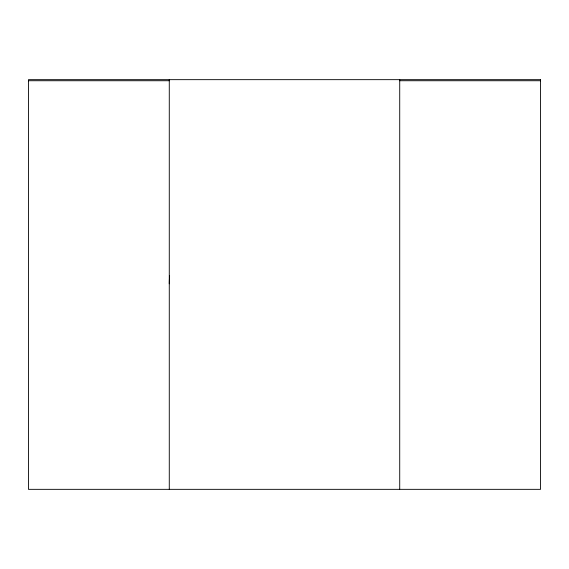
<?xml version="1.0" encoding="UTF-8"?>
<svg xmlns="http://www.w3.org/2000/svg" width="569" height="569" viewBox="0 0 569 569"><rect width="100%" height="100%" fill="white"/><g stroke="black" fill="none" stroke-linecap="round" stroke-linejoin="round"><path stroke-width="0.85" d="M28.45 80.741L169.278 80.741M399.723 80.741L540.55 80.741M399.723 79.66L399.723 489.084M169.278 79.66L169.278 489.34M169.278 283.789A115.223 115.223 0 0 1 169.605 275.865M540.55 79.66L28.45 79.66L28.45 489.34L540.55 489.34L540.55 79.66"/></g></svg>
